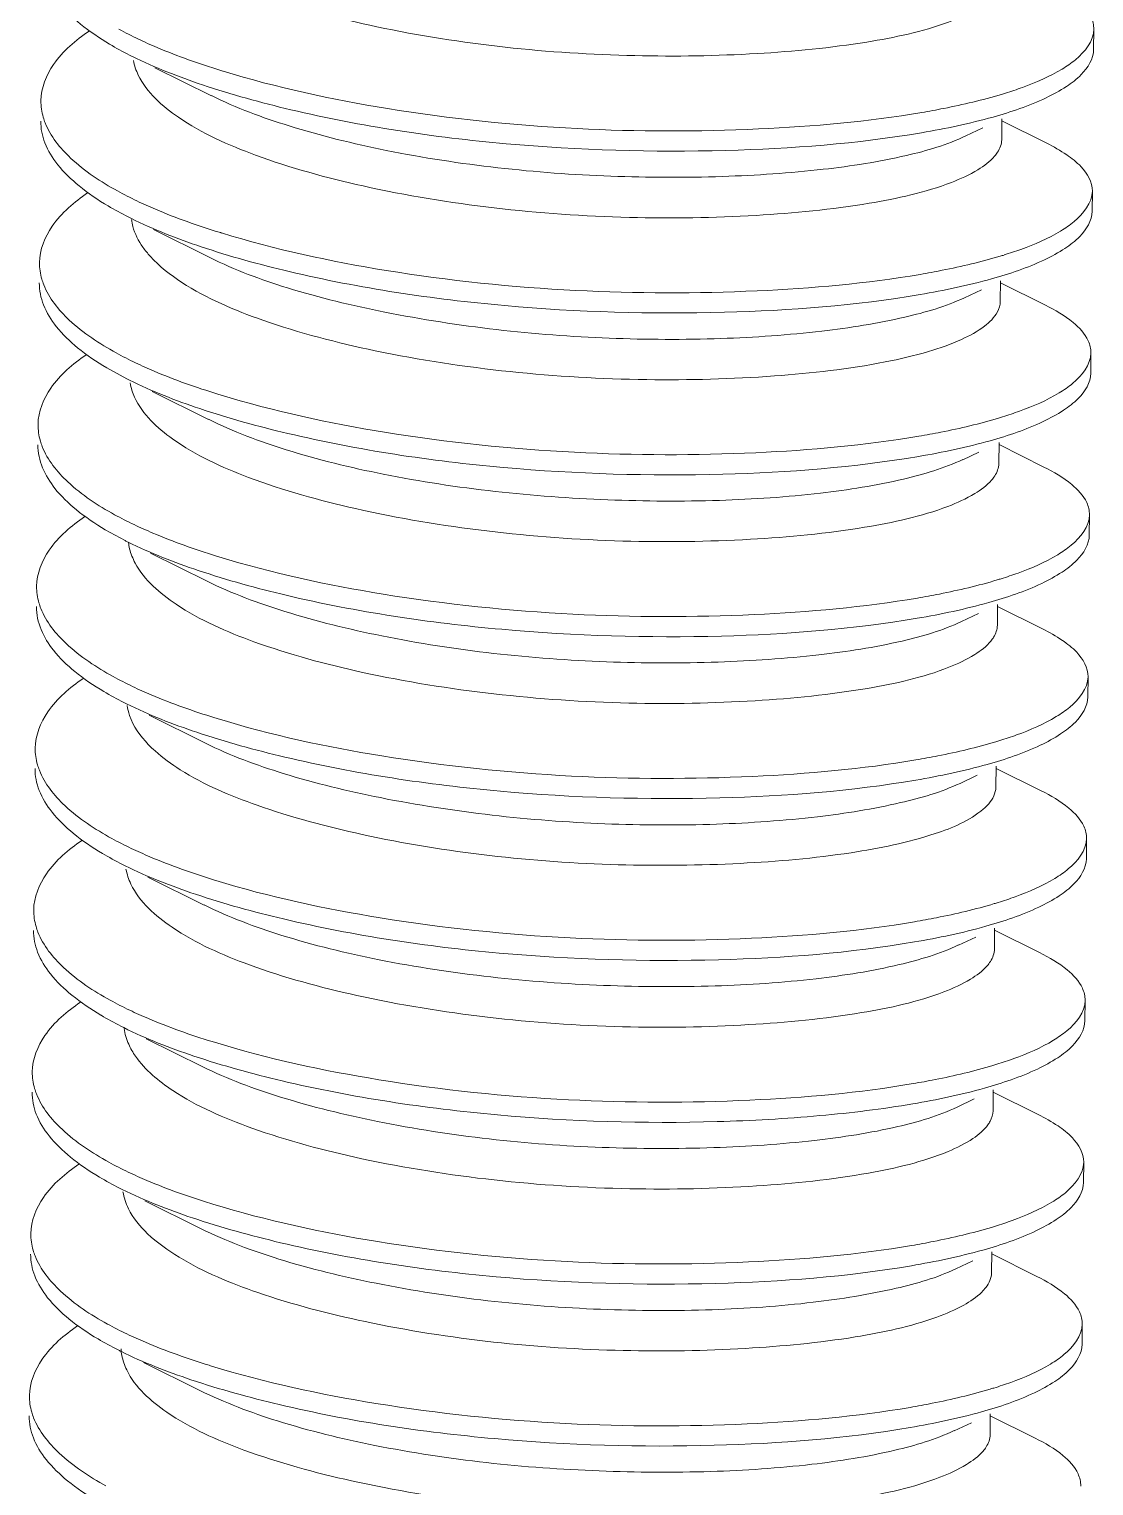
# Model space of a CAD drawing. Header units: millimetres. Extents: x 1334 to 1928, y -1757 to -1337.
# Drawn here: x 1841.83 to 1844.36, y -1489.051 to -1485.587 of the extents above; entities that cross this region are included whole.
import ezdxf

# ---------------------------------------------------------------- set-up
doc = ezdxf.new("R2010")
doc.units = ezdxf.units.MM
doc.header["$LTSCALE"] = 0.1
doc.layers.get('0').update_dxf_attribs({"lineweight": 13})

msp = doc.modelspace()

# ---------------------------------------------------------------- linework, layer by layer
at = {"color": 7, "linetype": 'Continuous'}
for p, q in [((1844.3597, -1485.5877), (1844.3593, -1485.6358)), ((1842.263, -1485.7457), (1842.1291, -1485.679)), ((1844.1413, -1485.8006), (1844.1408, -1485.8502)), ((1844.1412, -1485.8056), (1844.2481, -1485.8588)), ((1844.0963, -1485.822), (1844.0556, -1485.8413)), ((1844.3563, -1485.9725), (1844.3558, -1486.0206)), ((1842.2596, -1486.1305), (1842.1256, -1486.0639)), ((1844.1378, -1486.1854), (1844.1374, -1486.235)), ((1844.0929, -1486.2068), (1844.0522, -1486.2261)), ((1844.1378, -1486.1904), (1844.2447, -1486.2436)), ((1844.3528, -1486.3573), (1844.3524, -1486.4054)), ((1842.0619, -1486.4186), (1842.0143, -1486.3926)), ((1842.2562, -1486.5153), (1842.1222, -1486.4487)), ((1844.0868, -1486.5928), (1844.0488, -1486.6109)), ((1844.1344, -1486.5702), (1844.134, -1486.6198)), ((1844.1344, -1486.5752), (1844.2412, -1486.6284)), ((1844.3494, -1486.7421), (1844.349, -1486.7902)), ((1842.0585, -1486.8034), (1842.0109, -1486.7774)), ((1842.2527, -1486.9001), (1842.1188, -1486.8335)), ((1844.086, -1486.9764), (1844.0454, -1486.9957)), ((1844.131, -1486.955), (1844.1305, -1487.0046)), ((1844.1309, -1486.9601), (1844.2378, -1487.0133)), ((1844.346, -1487.1269), (1844.3455, -1487.175)), ((1842.2493, -1487.285), (1842.1154, -1487.2183)), ((1844.0826, -1487.3612), (1844.0419, -1487.3805)), ((1844.1276, -1487.3398), (1844.1271, -1487.3894)), ((1844.1275, -1487.3449), (1844.2344, -1487.3981)), ((1844.3425, -1487.5117), (1844.3421, -1487.5598)), ((1842.2459, -1487.6698), (1842.1119, -1487.6031)), ((1844.1241, -1487.7246), (1844.1237, -1487.7742)), ((1844.1241, -1487.7297), (1844.231, -1487.7829)), ((1844.0792, -1487.746), (1844.0385, -1487.7653)), ((1844.3391, -1487.8965), (1844.3387, -1487.9446)), ((1842.2424, -1488.0546), (1842.1085, -1487.9879)), ((1844.1207, -1488.1094), (1844.1203, -1488.1591)), ((1844.1207, -1488.1145), (1844.2275, -1488.1677)), ((1844.0757, -1488.1308), (1844.0351, -1488.1501)), ((1844.3357, -1488.2813), (1844.3353, -1488.3294)), ((1842.239, -1488.4394), (1842.1051, -1488.3727)), ((1844.1173, -1488.4942), (1844.1168, -1488.5439)), ((1844.1172, -1488.4993), (1844.2241, -1488.5525)), ((1844.0723, -1488.5156), (1844.0316, -1488.5349)), ((1844.3323, -1488.6661), (1844.3318, -1488.7142)), ((1842.2356, -1488.8242), (1842.1016, -1488.7575)), ((1844.1138, -1488.879), (1844.1134, -1488.9287)), ((1844.1138, -1488.8841), (1844.2207, -1488.9373)), ((1844.0689, -1488.9004), (1844.0282, -1488.9198))]:
    msp.add_line(p, q, dxfattribs=at)
for centre, radius, start, end in [((1842.4778, -1484.7955), 0.9032, 241.2543, 244.5409), ((1842.4333, -1484.9271), 0.8088, 239.3635, 243.2075), ((1842.4894, -1484.8188), 0.9307, 243.1302, 243.5794), ((1842.9314, -1483.6072), 2.1765, 252.7316, 252.8789), ((1843.8401, -1484.7436), 1.043, 286.7382, 287.2723), ((1842.4762, -1485.1772), 0.9067, 241.2495, 244.5226), ((1842.4304, -1485.3111), 0.8096, 239.3598, 243.1993), ((1842.484, -1485.2077), 0.9262, 243.1216, 243.5728), ((1842.913, -1484.0423), 2.124, 252.7161, 252.867), ((1843.8305, -1485.109), 1.0634, 286.7536, 287.2774), ((1842.4758, -1485.5595), 0.9104, 241.1628, 244.4138), ((1842.483, -1485.588), 0.9313, 243.1157, 243.5645), ((1842.9116, -1484.4052), 2.1456, 252.8365, 252.9862), ((1843.828, -1485.4991), 1.058, 286.7866, 287.312), ((1842.4663, -1485.9524), 0.9004, 241.2494, 244.5456), ((1842.4809, -1485.9701), 0.9343, 243.1198, 243.5673), ((1842.1876, -1486.7938), 0.1223, 186.5272, 193.7525), ((1842.9236, -1484.7521), 2.1863, 252.7437, 252.8904), ((1843.8282, -1485.8925), 1.0487, 286.7355, 287.2667), ((1842.4655, -1486.3322), 0.906, 241.2524, 244.5285), ((1842.4169, -1486.4718), 0.8026, 239.3291, 243.2015), ((1842.4745, -1486.3605), 0.9279, 243.1245, 243.575), ((1842.9084, -1485.1782), 2.1434, 252.7169, 252.8665), ((1843.8197, -1486.2616), 1.0652, 286.7548, 287.2776), ((1842.4584, -1486.7258), 0.8965, 241.1929, 244.4985), ((1842.4149, -1486.8546), 0.805, 239.3189, 243.1773), ((1842.4648, -1486.7582), 0.9136, 243.107, 243.5643), ((1842.8867, -1485.6194), 2.0841, 252.7352, 252.889), ((1843.8191, -1486.6581), 1.0532, 286.7887, 287.3165), ((1842.4553, -1487.1083), 0.8988, 241.2439, 244.5455), ((1842.4221, -1487.2213), 0.8259, 239.3326, 243.0895), ((1842.4738, -1487.122), 0.938, 243.0179, 243.4623), ((1842.9131, -1485.9064), 2.1863, 252.7515, 252.8982), ((1843.8166, -1487.0424), 1.0534, 286.736, 287.2648), ((1842.452, -1487.4928), 0.8991, 241.2408, 244.5422), ((1842.4146, -1487.6121), 0.8188, 239.3561, 243.1501), ((1842.466, -1487.5133), 0.9301, 243.0774, 243.5263), ((1842.902, -1486.3152), 2.1611, 252.7565, 252.9049), ((1843.809, -1487.4152), 1.0661, 286.7593, 287.2816), ((1842.4507, -1487.8752), 0.9022, 241.2045, 244.4897), ((1842.4122, -1487.9943), 0.8216, 239.3863, 243.1696), ((1842.4669, -1487.889), 0.9403, 243.0933, 243.5375), ((1842.1676, -1488.7185), 0.1194, 183.1714, 190.5885), ((1842.8801, -1486.7639), 2.0947, 252.7206, 252.8737), ((1843.8104, -1487.8177), 1.0478, 286.7871, 287.3178)]:
    msp.add_arc(centre, radius, start, end, dxfattribs=at)
for points, knots in [([(1842.0212, -1485.6229), (1841.9971, -1485.6087), (1841.954, -1485.5796), (1841.9019, -1485.5295), (1841.8687, -1485.4767), (1841.861, -1485.4387), (1841.8611, -1485.421)], [0, 0, 0, 0, 0.312616, 0.578732, 0.802913, 1, 1, 1, 1]), ([(1842.2136, -1485.4286), (1842.272, -1485.4641), (1842.4182, -1485.5241), (1842.769, -1485.615), (1843.1605, -1485.6558), (1843.5507, -1485.6496), (1843.8002, -1485.6255), (1843.9749, -1485.5888), (1844.0741, -1485.5469), (1844.1086, -1485.5237), (1844.121, -1485.5114)], [0, 0, 0, 0, 0.104565, 0.239338, 0.554067, 0.702154, 0.835733, 0.93735, 0.97324, 1, 1, 1, 1]), ([(1844.3597, -1485.5877), (1844.3598, -1485.5778), (1844.3525, -1485.5488), (1844.3133, -1485.508), (1844.2747, -1485.4856), (1844.2515, -1485.474)], [0, 0, 0, 0, 0.182739, 0.525594, 1, 1, 1, 1]), ([(1841.9725, -1485.5918), (1841.9408, -1485.6139), (1841.8865, -1485.6586), (1841.8584, -1485.727), (1841.8581, -1485.7575)], [0, 0, 0, 0, 0.558773, 1, 1, 1, 1]), ([(1844.2842, -1485.6825), (1844.2954, -1485.6757), (1844.3287, -1485.6533), (1844.3594, -1485.6158), (1844.3597, -1485.5877)], [0, 0, 0, 0, 0.317695, 1, 1, 1, 1]), ([(1842.0896, -1485.6109), (1842.1042, -1485.6179), (1842.168, -1485.6465), (1842.2341, -1485.6696), (1842.2854, -1485.6856)], [0, 0, 0, 0, 0.232413, 1, 1, 1, 1]), ([(1843.9504, -1485.8336), (1843.797, -1485.8598), (1843.467, -1485.8849), (1842.9641, -1485.8703), (1842.5478, -1485.8079), (1842.2531, -1485.7271), (1842.129, -1485.679), (1842.0753, -1485.6523)], [0, 0, 0, 0, 0.245151, 0.519118, 0.791262, 0.905451, 1, 1, 1, 1]), ([(1842.0777, -1485.662), (1842.0799, -1485.6739), (1842.0996, -1485.7297), (1842.1468, -1485.7707), (1842.1848, -1485.7969)], [0, 0, 0, 0, 0.208915, 1, 1, 1, 1]), ([(1844.3592, -1485.6357), (1844.3591, -1485.658), (1844.3364, -1485.6933), (1844.2924, -1485.7266), (1844.2628, -1485.7428), (1844.2461, -1485.7507)], [0, 0, 0, 0, 0.399457, 0.66831, 1, 1, 1, 1]), ([(1842.2907, -1485.6872), (1842.4184, -1485.7265), (1842.6978, -1485.7866), (1843.1246, -1485.8309), (1843.5497, -1485.8315), (1843.8229, -1485.8073), (1843.9508, -1485.7855)], [0, 0, 0, 0, 0.239361, 0.510088, 0.767427, 1, 1, 1, 1]), ([(1844.1498, -1485.7395), (1844.1633, -1485.7353), (1844.2094, -1485.7199), (1844.2546, -1485.7004), (1844.2842, -1485.6825)], [0, 0, 0, 0, 0.289409, 1, 1, 1, 1]), ([(1841.8581, -1485.7575), (1841.858, -1485.7708), (1841.8607, -1485.7888), (1841.8665, -1485.8058), (1841.8682, -1485.8101)], [0, 0, 0, 0, 0.740797, 1, 1, 1, 1]), ([(1842.2632, -1485.7453), (1842.3223, -1485.7747), (1842.4593, -1485.8253), (1842.7747, -1485.9023), (1843.1214, -1485.9397), (1843.469, -1485.9408), (1843.7041, -1485.9252), (1843.8982, -1485.8954), (1844.0109, -1485.8624), (1844.0555, -1485.8411)], [0, 0, 0, 0, 0.108341, 0.238626, 0.532428, 0.677701, 0.809152, 0.918735, 1, 1, 1, 1]), ([(1844.2461, -1485.7507), (1844.2058, -1485.7699), (1844.1081, -1485.8028), (1844.0076, -1485.8238), (1843.9504, -1485.8336)], [0, 0, 0, 0, 0.434732, 1, 1, 1, 1]), ([(1843.9508, -1485.7855), (1843.9683, -1485.7825), (1844.0321, -1485.7708), (1844.0953, -1485.756), (1844.1405, -1485.7424)], [0, 0, 0, 0, 0.272873, 1, 1, 1, 1]), ([(1842.0177, -1486.0078), (1841.9937, -1485.9935), (1841.9506, -1485.9644), (1841.8984, -1485.9143), (1841.8653, -1485.8615), (1841.8575, -1485.8235), (1841.8577, -1485.8058)], [0, 0, 0, 0, 0.31272, 0.578825, 0.802851, 1, 1, 1, 1]), ([(1842.1848, -1485.7969), (1842.2407, -1485.8355), (1842.3858, -1485.8996), (1842.6384, -1485.9686), (1842.9365, -1486.0172), (1843.249, -1486.0392), (1843.5473, -1486.0346), (1843.8037, -1486.0096), (1843.9816, -1485.971), (1844.08, -1485.9268), (1844.1129, -1485.9023), (1844.1239, -1485.8893)], [0, 0, 0, 0, 0.101878, 0.234797, 0.392392, 0.553524, 0.703835, 0.838806, 0.939674, 0.974475, 1, 1, 1, 1]), ([(1841.8682, -1485.8101), (1841.8807, -1485.8423), (1841.933, -1485.9067), (1842.0003, -1485.9503), (1842.04, -1485.9721)], [0, 0, 0, 0, 0.432337, 1, 1, 1, 1]), ([(1844.1239, -1485.8893), (1844.1265, -1485.8863), (1844.1352, -1485.8749), (1844.1407, -1485.8606), (1844.1408, -1485.8502)], [0, 0, 0, 0, 0.278957, 1, 1, 1, 1]), ([(1844.3562, -1485.9725), (1844.3566, -1485.9512), (1844.3356, -1485.9162), (1844.2932, -1485.8833), (1844.2643, -1485.8669), (1844.248, -1485.8588)], [0, 0, 0, 0, 0.393869, 0.665903, 1, 1, 1, 1]), ([(1841.969, -1485.9766), (1841.9374, -1485.9987), (1841.8829, -1486.0433), (1841.8551, -1486.1119), (1841.8547, -1486.1423)], [0, 0, 0, 0, 0.559251, 1, 1, 1, 1]), ([(1844.2808, -1486.0673), (1844.292, -1486.0605), (1844.3253, -1486.0381), (1844.3558, -1486.0006), (1844.3562, -1485.9725)], [0, 0, 0, 0, 0.317047, 1, 1, 1, 1]), ([(1842.0861, -1485.9958), (1842.1007, -1486.0027), (1842.1645, -1486.0313), (1842.2307, -1486.0544), (1842.2819, -1486.0704)], [0, 0, 0, 0, 0.231625, 1, 1, 1, 1]), ([(1843.947, -1486.2184), (1843.7936, -1486.2445), (1843.4636, -1486.2697), (1842.9607, -1486.2551), (1842.5443, -1486.1927), (1842.2497, -1486.1119), (1842.1256, -1486.0638), (1842.0718, -1486.0371)], [0, 0, 0, 0, 0.2451, 0.519155, 0.79129, 0.905405, 1, 1, 1, 1]), ([(1842.0732, -1486.04), (1842.0739, -1486.0455), (1842.0785, -1486.069), (1842.0899, -1486.0909), (1842.1004, -1486.1058)], [0, 0, 0, 0, 0.234478, 1, 1, 1, 1]), ([(1844.3558, -1486.0205), (1844.3557, -1486.0428), (1844.333, -1486.0782), (1844.289, -1486.1113), (1844.2594, -1486.1276), (1844.2427, -1486.1355)], [0, 0, 0, 0, 0.399318, 0.668819, 1, 1, 1, 1]), ([(1842.2873, -1486.072), (1842.4149, -1486.1114), (1842.6943, -1486.1713), (1843.1211, -1486.2157), (1843.5462, -1486.2163), (1843.8194, -1486.192), (1843.9474, -1486.1703)], [0, 0, 0, 0, 0.239332, 0.510042, 0.767452, 1, 1, 1, 1]), ([(1844.1463, -1486.1243), (1844.1598, -1486.1201), (1844.206, -1486.1047), (1844.2512, -1486.0852), (1844.2808, -1486.0673)], [0, 0, 0, 0, 0.28931, 1, 1, 1, 1]), ([(1842.1004, -1486.1058), (1842.1057, -1486.1133), (1842.1321, -1486.1458), (1842.1657, -1486.1717), (1842.1929, -1486.1894)], [0, 0, 0, 0, 0.221124, 1, 1, 1, 1]), ([(1841.8547, -1486.1423), (1841.8546, -1486.1556), (1841.8571, -1486.1737), (1841.863, -1486.1906), (1841.8646, -1486.1949)], [0, 0, 0, 0, 0.740809, 1, 1, 1, 1]), ([(1842.2596, -1486.1305), (1842.3187, -1486.1601), (1842.4558, -1486.2105), (1842.7714, -1486.2864), (1843.1178, -1486.3248), (1843.4656, -1486.3262), (1843.7007, -1486.31), (1843.8946, -1486.2792), (1844.0074, -1486.2471), (1844.0522, -1486.226)], [0, 0, 0, 0, 0.108453, 0.23849, 0.532435, 0.677666, 0.809242, 0.918663, 1, 1, 1, 1]), ([(1844.2427, -1486.1355), (1844.2024, -1486.1547), (1844.1046, -1486.1875), (1844.0041, -1486.2086), (1843.947, -1486.2184)], [0, 0, 0, 0, 0.434911, 1, 1, 1, 1]), ([(1843.9474, -1486.1703), (1843.9649, -1486.1673), (1844.0287, -1486.1556), (1844.0919, -1486.1408), (1844.137, -1486.1272)], [0, 0, 0, 0, 0.273293, 1, 1, 1, 1]), ([(1842.0143, -1486.3926), (1841.9903, -1486.3783), (1841.9472, -1486.3492), (1841.8949, -1486.2992), (1841.8619, -1486.2463), (1841.8541, -1486.2083), (1841.8542, -1486.1906)], [0, 0, 0, 0, 0.312766, 0.5788, 0.802767, 1, 1, 1, 1]), ([(1841.8646, -1486.1949), (1841.8772, -1486.2271), (1841.9296, -1486.2915), (1841.997, -1486.335), (1842.0368, -1486.3569)], [0, 0, 0, 0, 0.432161, 1, 1, 1, 1]), ([(1842.1929, -1486.1894), (1842.2522, -1486.2279), (1842.4041, -1486.2922), (1842.6668, -1486.3601), (1842.9727, -1486.4065), (1843.2902, -1486.4249), (1843.5882, -1486.4167), (1843.8123, -1486.3918), (1843.9602, -1486.3574), (1844.04, -1486.3297), (1844.0964, -1486.299), (1844.1234, -1486.2731), (1844.1306, -1486.2597)], [0, 0, 0, 0, 0.105766, 0.243986, 0.405652, 0.567743, 0.719013, 0.851298, 0.90405, 0.945985, 0.977208, 1, 1, 1, 1]), ([(1844.3528, -1486.3574), (1844.3529, -1486.3474), (1844.3457, -1486.3184), (1844.3065, -1486.2776), (1844.2678, -1486.2552), (1844.2446, -1486.2436)], [0, 0, 0, 0, 0.182574, 0.525594, 1, 1, 1, 1]), ([(1844.2774, -1486.4521), (1844.2885, -1486.4453), (1844.3218, -1486.4228), (1844.3524, -1486.3854), (1844.3528, -1486.3574)], [0, 0, 0, 0, 0.317151, 1, 1, 1, 1]), ([(1841.9656, -1486.3615), (1841.934, -1486.3835), (1841.8796, -1486.4281), (1841.8515, -1486.4966), (1841.8512, -1486.5271)], [0, 0, 0, 0, 0.558533, 1, 1, 1, 1]), ([(1842.0827, -1486.3806), (1842.0972, -1486.3875), (1842.161, -1486.4162), (1842.2271, -1486.4393), (1842.2784, -1486.4552)], [0, 0, 0, 0, 0.230894, 1, 1, 1, 1]), ([(1843.9436, -1486.6032), (1843.7901, -1486.6293), (1843.4601, -1486.6546), (1842.9572, -1486.6399), (1842.5408, -1486.5776), (1842.2462, -1486.4966), (1842.1222, -1486.4486), (1842.0684, -1486.4219)], [0, 0, 0, 0, 0.245138, 0.519202, 0.791345, 0.905476, 1, 1, 1, 1]), ([(1842.0703, -1486.4286), (1842.0722, -1486.4403), (1842.0897, -1486.4948), (1842.1345, -1486.5356), (1842.1708, -1486.5616)], [0, 0, 0, 0, 0.210029, 1, 1, 1, 1]), ([(1844.3524, -1486.4053), (1844.3523, -1486.4276), (1844.3295, -1486.463), (1844.2855, -1486.4962), (1844.2559, -1486.5124), (1844.2392, -1486.5203)], [0, 0, 0, 0, 0.399507, 0.669072, 1, 1, 1, 1]), ([(1842.2838, -1486.4568), (1842.4115, -1486.4959), (1842.6909, -1486.5563), (1843.1178, -1486.6005), (1843.5429, -1486.6011), (1843.816, -1486.5769), (1843.944, -1486.5551)], [0, 0, 0, 0, 0.239309, 0.510174, 0.767457, 1, 1, 1, 1]), ([(1844.1429, -1486.5091), (1844.1563, -1486.5049), (1844.2025, -1486.4894), (1844.2478, -1486.4701), (1844.2774, -1486.4521)], [0, 0, 0, 0, 0.289387, 1, 1, 1, 1]), ([(1841.8512, -1486.5271), (1841.8511, -1486.5404), (1841.8537, -1486.5585), (1841.8595, -1486.5754), (1841.8612, -1486.5797)], [0, 0, 0, 0, 0.740682, 1, 1, 1, 1]), ([(1842.2563, -1486.5148), (1842.3153, -1486.5445), (1842.4523, -1486.5955), (1842.7679, -1486.6721), (1843.1145, -1486.7085), (1843.4621, -1486.711), (1843.6973, -1486.6953), (1843.8914, -1486.6646), (1844.0039, -1486.6314), (1844.0487, -1486.6103)], [0, 0, 0, 0, 0.108485, 0.23869, 0.532431, 0.677647, 0.809189, 0.918717, 1, 1, 1, 1]), ([(1844.2392, -1486.5203), (1844.1989, -1486.5395), (1844.1012, -1486.5723), (1844.0007, -1486.5934), (1843.9436, -1486.6032)], [0, 0, 0, 0, 0.435062, 1, 1, 1, 1]), ([(1843.944, -1486.5551), (1843.9614, -1486.5521), (1844.0252, -1486.5404), (1844.0885, -1486.5256), (1844.1336, -1486.512)], [0, 0, 0, 0, 0.273124, 1, 1, 1, 1]), ([(1842.1708, -1486.5616), (1842.2257, -1486.6009), (1842.3695, -1486.6662), (1842.6212, -1486.736), (1842.9195, -1486.7856), (1843.2336, -1486.8086), (1843.5341, -1486.8046), (1843.7928, -1486.7798), (1843.9727, -1486.7413), (1844.0722, -1486.6969), (1844.1056, -1486.6723), (1844.1169, -1486.6593)], [0, 0, 0, 0, 0.100819, 0.232513, 0.389748, 0.55127, 0.702083, 0.837699, 0.939274, 0.974276, 1, 1, 1, 1]), ([(1842.0109, -1486.7774), (1841.9868, -1486.7631), (1841.9437, -1486.7337), (1841.8792, -1486.673), (1841.8505, -1486.6126), (1841.8508, -1486.5754)], [0, 0, 0, 0, 0.314622, 0.582288, 1, 1, 1, 1]), ([(1841.8612, -1486.5797), (1841.8738, -1486.6119), (1841.9262, -1486.6762), (1841.9935, -1486.7199), (1842.0332, -1486.7418)], [0, 0, 0, 0, 0.432669, 1, 1, 1, 1]), ([(1844.1169, -1486.6593), (1844.1195, -1486.6562), (1844.1283, -1486.6448), (1844.1339, -1486.6303), (1844.134, -1486.6198)], [0, 0, 0, 0, 0.279501, 1, 1, 1, 1]), ([(1844.3494, -1486.7422), (1844.3495, -1486.7322), (1844.3422, -1486.7033), (1844.3031, -1486.6624), (1844.2644, -1486.64), (1844.2412, -1486.6284)], [0, 0, 0, 0, 0.18278, 0.525568, 1, 1, 1, 1]), ([(1841.9622, -1486.7463), (1841.9306, -1486.7683), (1841.8762, -1486.813), (1841.8481, -1486.8815), (1841.8478, -1486.9119)], [0, 0, 0, 0, 0.558621, 1, 1, 1, 1]), ([(1842.0793, -1486.7654), (1842.0939, -1486.7723), (1842.1577, -1486.8009), (1842.2238, -1486.8241), (1842.2751, -1486.84)], [0, 0, 0, 0, 0.232368, 1, 1, 1, 1]), ([(1844.2739, -1486.8369), (1844.2851, -1486.8301), (1844.3184, -1486.8077), (1844.3491, -1486.7702), (1844.3494, -1486.7422)], [0, 0, 0, 0, 0.317767, 1, 1, 1, 1]), ([(1843.9401, -1486.988), (1843.7866, -1487.0141), (1843.4566, -1487.0394), (1842.9537, -1487.0247), (1842.5373, -1486.9624), (1842.2427, -1486.8814), (1842.1187, -1486.8334), (1842.065, -1486.8067)], [0, 0, 0, 0, 0.245192, 0.519193, 0.791347, 0.905531, 1, 1, 1, 1]), ([(1844.349, -1486.7901), (1844.3488, -1486.8124), (1844.3261, -1486.8477), (1844.2821, -1486.881), (1844.2525, -1486.8972), (1844.2358, -1486.9051)], [0, 0, 0, 0, 0.399685, 0.668677, 1, 1, 1, 1]), ([(1842.0688, -1486.8229), (1842.0717, -1486.8346), (1842.0938, -1486.8891), (1842.1411, -1486.9289), (1842.1792, -1486.9545)], [0, 0, 0, 0, 0.208817, 1, 1, 1, 1]), ([(1842.2804, -1486.8416), (1842.4081, -1486.8809), (1842.6875, -1486.941), (1843.1143, -1486.9854), (1843.5394, -1486.9859), (1843.8126, -1486.9617), (1843.9406, -1486.9399)], [0, 0, 0, 0, 0.23936, 0.510096, 0.767419, 1, 1, 1, 1]), ([(1844.1395, -1486.8939), (1844.153, -1486.8898), (1844.1992, -1486.8743), (1844.2443, -1486.8548), (1844.2739, -1486.8369)], [0, 0, 0, 0, 0.28957, 1, 1, 1, 1]), ([(1841.8478, -1486.9119), (1841.8477, -1486.9252), (1841.8504, -1486.9433), (1841.8562, -1486.9602), (1841.8579, -1486.9645)], [0, 0, 0, 0, 0.740749, 1, 1, 1, 1]), ([(1842.2529, -1486.8998), (1842.312, -1486.9291), (1842.449, -1486.9797), (1842.7644, -1487.0567), (1843.1111, -1487.0943), (1843.4587, -1487.0952), (1843.6938, -1487.0795), (1843.8879, -1487.0497), (1844.0006, -1487.0169), (1844.0453, -1486.9956)], [0, 0, 0, 0, 0.108338, 0.238608, 0.532428, 0.677702, 0.809157, 0.91873, 1, 1, 1, 1]), ([(1844.2358, -1486.9051), (1844.1955, -1486.9243), (1844.0977, -1486.9572), (1843.9972, -1486.9782), (1843.9401, -1486.988)], [0, 0, 0, 0, 0.435021, 1, 1, 1, 1]), ([(1843.9406, -1486.9399), (1843.958, -1486.9369), (1844.0218, -1486.9252), (1844.0851, -1486.9104), (1844.1302, -1486.8968)], [0, 0, 0, 0, 0.272886, 1, 1, 1, 1]), ([(1842.0075, -1487.1622), (1841.9834, -1487.1479), (1841.9403, -1487.1185), (1841.8758, -1487.0579), (1841.847, -1486.9974), (1841.8474, -1486.9602)], [0, 0, 0, 0, 0.314544, 0.582273, 1, 1, 1, 1]), ([(1841.8579, -1486.9645), (1841.8705, -1486.9967), (1841.9227, -1487.0611), (1841.99, -1487.1047), (1842.0298, -1487.1266)], [0, 0, 0, 0, 0.43236, 1, 1, 1, 1]), ([(1842.1792, -1486.9545), (1842.236, -1486.9928), (1842.3825, -1487.0564), (1842.6367, -1487.1249), (1842.9355, -1487.1726), (1843.2478, -1487.1938), (1843.545, -1487.1885), (1843.7997, -1487.163), (1843.9759, -1487.124), (1844.0725, -1487.0796), (1844.1046, -1487.0549), (1844.1151, -1487.042)], [0, 0, 0, 0, 0.102856, 0.236909, 0.395127, 0.556174, 0.706336, 0.840744, 0.940591, 0.974877, 1, 1, 1, 1]), ([(1844.1151, -1487.042), (1844.1175, -1487.039), (1844.1255, -1487.0281), (1844.1304, -1487.0145), (1844.1305, -1487.0046)], [0, 0, 0, 0, 0.276722, 1, 1, 1, 1]), ([(1844.3459, -1487.127), (1844.3463, -1487.1056), (1844.3254, -1487.0706), (1844.2829, -1487.0377), (1844.254, -1487.0213), (1844.2377, -1487.0133)], [0, 0, 0, 0, 0.393787, 0.66582, 1, 1, 1, 1]), ([(1841.9587, -1487.131), (1841.927, -1487.153), (1841.8723, -1487.1977), (1841.845, -1487.2663), (1841.8445, -1487.2967)], [0, 0, 0, 0, 0.559575, 1, 1, 1, 1]), ([(1842.0759, -1487.1502), (1842.0905, -1487.1572), (1842.1543, -1487.1858), (1842.2204, -1487.2088), (1842.2716, -1487.2248)], [0, 0, 0, 0, 0.231999, 1, 1, 1, 1]), ([(1844.2705, -1487.2217), (1844.2817, -1487.2149), (1844.315, -1487.1925), (1844.3455, -1487.155), (1844.3459, -1487.127)], [0, 0, 0, 0, 0.317392, 1, 1, 1, 1]), ([(1843.9367, -1487.3728), (1843.7832, -1487.3989), (1843.4532, -1487.4241), (1842.9503, -1487.4095), (1842.534, -1487.3471), (1842.2393, -1487.2662), (1842.1153, -1487.2182), (1842.0615, -1487.1915)], [0, 0, 0, 0, 0.24521, 0.519148, 0.791322, 0.905494, 1, 1, 1, 1]), ([(1844.3455, -1487.1749), (1844.3452, -1487.1972), (1844.3227, -1487.2325), (1844.2787, -1487.2658), (1844.2491, -1487.282), (1844.2324, -1487.2899)], [0, 0, 0, 0, 0.399545, 0.668204, 1, 1, 1, 1]), ([(1842.0631, -1487.1956), (1842.0641, -1487.2035), (1842.0725, -1487.2382), (1842.0942, -1487.2682), (1842.1132, -1487.288)], [0, 0, 0, 0, 0.225109, 1, 1, 1, 1]), ([(1844.136, -1487.2787), (1844.1495, -1487.2746), (1844.1957, -1487.2591), (1844.2409, -1487.2397), (1844.2705, -1487.2217)], [0, 0, 0, 0, 0.289297, 1, 1, 1, 1]), ([(1842.277, -1487.2264), (1842.4047, -1487.2658), (1842.6841, -1487.3257), (1843.1108, -1487.3702), (1843.5359, -1487.3707), (1843.8091, -1487.3465), (1843.9371, -1487.3247)], [0, 0, 0, 0, 0.239358, 0.510045, 0.767372, 1, 1, 1, 1]), ([(1842.1132, -1487.288), (1842.1184, -1487.2933), (1842.1417, -1487.3157), (1842.1681, -1487.3347), (1842.1891, -1487.348)], [0, 0, 0, 0, 0.229606, 1, 1, 1, 1]), ([(1842.2493, -1487.2849), (1842.3084, -1487.3145), (1842.4455, -1487.3649), (1842.7611, -1487.4408), (1843.1075, -1487.4792), (1843.4553, -1487.4807), (1843.6904, -1487.4645), (1843.8844, -1487.4336), (1843.9971, -1487.4014), (1844.0419, -1487.3804)], [0, 0, 0, 0, 0.108467, 0.238498, 0.532436, 0.677661, 0.809246, 0.918661, 1, 1, 1, 1]), ([(1844.2324, -1487.2899), (1844.1921, -1487.3091), (1844.0943, -1487.3419), (1843.9938, -1487.363), (1843.9367, -1487.3728)], [0, 0, 0, 0, 0.43493, 1, 1, 1, 1]), ([(1843.9371, -1487.3247), (1843.9546, -1487.3217), (1844.0184, -1487.31), (1844.0816, -1487.2952), (1844.1267, -1487.2816)], [0, 0, 0, 0, 0.273261, 1, 1, 1, 1]), ([(1841.8445, -1487.2967), (1841.8443, -1487.31), (1841.8469, -1487.3281), (1841.8527, -1487.345), (1841.8543, -1487.3493)], [0, 0, 0, 0, 0.740798, 1, 1, 1, 1]), ([(1842.0041, -1487.547), (1841.98, -1487.5327), (1841.9369, -1487.5036), (1841.8847, -1487.4536), (1841.8516, -1487.4007), (1841.8438, -1487.3627), (1841.844, -1487.345)], [0, 0, 0, 0, 0.312629, 0.578688, 0.80279, 1, 1, 1, 1]), ([(1841.8543, -1487.3493), (1841.8669, -1487.3815), (1841.9193, -1487.4459), (1841.9867, -1487.4895), (1842.0264, -1487.5114)], [0, 0, 0, 0, 0.432148, 1, 1, 1, 1]), ([(1842.1891, -1487.348), (1842.2458, -1487.3837), (1842.3885, -1487.444), (1842.7343, -1487.5359), (1843.1224, -1487.5787), (1843.5113, -1487.5746), (1843.7643, -1487.5525), (1843.9586, -1487.513), (1844.0647, -1487.4697), (1844.097, -1487.4417)], [0, 0, 0, 0, 0.102526, 0.234684, 0.547374, 0.695285, 0.830082, 0.93449, 1, 1, 1, 1]), ([(1844.097, -1487.4417), (1844.1016, -1487.4378), (1844.1162, -1487.4238), (1844.1269, -1487.4038), (1844.1271, -1487.3894)], [0, 0, 0, 0, 0.295477, 1, 1, 1, 1]), ([(1844.3425, -1487.5118), (1844.3426, -1487.5018), (1844.3354, -1487.4728), (1844.2962, -1487.4321), (1844.2576, -1487.4096), (1844.2344, -1487.3981)], [0, 0, 0, 0, 0.18261, 0.525702, 1, 1, 1, 1]), ([(1841.9553, -1487.5159), (1841.9237, -1487.5379), (1841.8693, -1487.5826), (1841.8412, -1487.6511), (1841.8409, -1487.6815)], [0, 0, 0, 0, 0.558664, 1, 1, 1, 1]), ([(1842.0724, -1487.535), (1842.087, -1487.5419), (1842.1508, -1487.5705), (1842.2169, -1487.5937), (1842.2682, -1487.6096)], [0, 0, 0, 0, 0.231045, 1, 1, 1, 1]), ([(1844.2671, -1487.6065), (1844.2782, -1487.5997), (1844.3115, -1487.5772), (1844.3422, -1487.5399), (1844.3425, -1487.5118)], [0, 0, 0, 0, 0.316897, 1, 1, 1, 1]), ([(1844.342, -1487.5597), (1844.3417, -1487.582), (1844.3194, -1487.6174), (1844.2753, -1487.6506), (1844.2457, -1487.6668), (1844.229, -1487.6747)], [0, 0, 0, 0, 0.399153, 0.668419, 1, 1, 1, 1]), ([(1843.9333, -1487.7576), (1843.7798, -1487.7838), (1843.4499, -1487.809), (1842.947, -1487.7944), (1842.5306, -1487.7319), (1842.2359, -1487.6511), (1842.1119, -1487.6031), (1842.0581, -1487.5763)], [0, 0, 0, 0, 0.245126, 0.519112, 0.791332, 0.90541, 1, 1, 1, 1]), ([(1842.0602, -1487.5844), (1842.0624, -1487.5966), (1842.0819, -1487.654), (1842.1307, -1487.6958), (1842.1698, -1487.7224)], [0, 0, 0, 0, 0.207956, 1, 1, 1, 1]), ([(1844.1326, -1487.6636), (1844.1461, -1487.6594), (1844.1923, -1487.6439), (1844.2375, -1487.6245), (1844.2671, -1487.6065)], [0, 0, 0, 0, 0.289197, 1, 1, 1, 1]), ([(1842.2735, -1487.6113), (1842.4012, -1487.6506), (1842.6806, -1487.7106), (1843.1075, -1487.7549), (1843.5326, -1487.7555), (1843.8057, -1487.7313), (1843.9337, -1487.7095)], [0, 0, 0, 0, 0.239294, 0.510162, 0.76747, 1, 1, 1, 1]), ([(1842.246, -1487.6692), (1842.3051, -1487.6989), (1842.4421, -1487.7499), (1842.7576, -1487.8265), (1843.1042, -1487.8629), (1843.4519, -1487.8653), (1843.6871, -1487.8497), (1843.8811, -1487.8191), (1843.9936, -1487.7858), (1844.0384, -1487.7647)], [0, 0, 0, 0, 0.108474, 0.2387, 0.532432, 0.677651, 0.809182, 0.918724, 1, 1, 1, 1]), ([(1844.229, -1487.6747), (1844.1887, -1487.6939), (1844.0909, -1487.7267), (1843.9904, -1487.7478), (1843.9333, -1487.7576)], [0, 0, 0, 0, 0.434833, 1, 1, 1, 1]), ([(1843.9337, -1487.7095), (1843.9512, -1487.7065), (1844.0149, -1487.6948), (1844.0782, -1487.68), (1844.1233, -1487.6664)], [0, 0, 0, 0, 0.273106, 1, 1, 1, 1]), ([(1841.8409, -1487.6815), (1841.8408, -1487.6948), (1841.8434, -1487.7129), (1841.8493, -1487.7298), (1841.8509, -1487.7341)], [0, 0, 0, 0, 0.740665, 1, 1, 1, 1]), ([(1842.0008, -1487.9318), (1841.9767, -1487.9174), (1841.9335, -1487.8885), (1841.8812, -1487.8384), (1841.848, -1487.7855), (1841.8404, -1487.7475), (1841.8407, -1487.7299)], [0, 0, 0, 0, 0.312941, 0.579055, 0.803044, 1, 1, 1, 1]), ([(1841.8509, -1487.7341), (1841.8635, -1487.7663), (1841.916, -1487.8306), (1841.9832, -1487.8743), (1842.0229, -1487.8962)], [0, 0, 0, 0, 0.432611, 1, 1, 1, 1]), ([(1842.1698, -1487.7224), (1842.226, -1487.7607), (1842.3712, -1487.8246), (1842.6238, -1487.8931), (1842.9212, -1487.9414), (1843.2328, -1487.9632), (1843.5302, -1487.9586), (1843.7861, -1487.9336), (1843.9638, -1487.8953), (1844.0621, -1487.8512), (1844.0952, -1487.8268), (1844.1064, -1487.8139)], [0, 0, 0, 0, 0.102207, 0.235236, 0.392715, 0.553539, 0.70373, 0.838556, 0.939485, 0.974311, 1, 1, 1, 1]), ([(1844.1064, -1487.8139), (1844.1091, -1487.8108), (1844.118, -1487.7993), (1844.1236, -1487.7847), (1844.1237, -1487.7743)], [0, 0, 0, 0, 0.279758, 1, 1, 1, 1]), ([(1844.3391, -1487.8966), (1844.3392, -1487.8866), (1844.3318, -1487.8577), (1844.2928, -1487.8168), (1844.2541, -1487.7944), (1844.2309, -1487.7829)], [0, 0, 0, 0, 0.182813, 0.525566, 1, 1, 1, 1]), ([(1841.9519, -1487.9007), (1841.9203, -1487.9227), (1841.8659, -1487.9674), (1841.8378, -1488.0359), (1841.8375, -1488.0663)], [0, 0, 0, 0, 0.558509, 1, 1, 1, 1]), ([(1844.2637, -1487.9913), (1844.2748, -1487.9845), (1844.3081, -1487.9621), (1844.3388, -1487.9246), (1844.3391, -1487.8966)], [0, 0, 0, 0, 0.317608, 1, 1, 1, 1]), ([(1842.069, -1487.9198), (1842.0836, -1487.9268), (1842.1474, -1487.9553), (1842.2135, -1487.9785), (1842.2648, -1487.9944)], [0, 0, 0, 0, 0.232129, 1, 1, 1, 1]), ([(1844.3386, -1487.9445), (1844.3384, -1487.9668), (1844.3159, -1488.0022), (1844.2718, -1488.0354), (1844.2422, -1488.0517), (1844.2255, -1488.0596)], [0, 0, 0, 0, 0.399187, 0.668982, 1, 1, 1, 1]), ([(1843.9299, -1488.1424), (1843.8567, -1488.1549), (1843.7019, -1488.1734), (1843.3726, -1488.1922), (1842.9435, -1488.179), (1842.5272, -1488.1165), (1842.2324, -1488.036), (1842.1084, -1487.9879), (1842.0547, -1487.9611)], [0, 0, 0, 0, 0.116929, 0.245146, 0.51921, 0.79137, 0.905506, 1, 1, 1, 1]), ([(1842.0666, -1488.0008), (1842.0711, -1488.0108), (1842.097, -1488.055), (1842.1379, -1488.0883), (1842.1713, -1488.1105)], [0, 0, 0, 0, 0.213488, 1, 1, 1, 1]), ([(1842.2701, -1487.996), (1842.3978, -1488.0353), (1842.6772, -1488.0954), (1843.104, -1488.1398), (1843.5291, -1488.1403), (1843.8023, -1488.1161), (1843.9303, -1488.0943)], [0, 0, 0, 0, 0.239363, 0.510099, 0.76742, 1, 1, 1, 1]), ([(1844.1292, -1488.0484), (1844.1427, -1488.0442), (1844.1889, -1488.0287), (1844.2341, -1488.0093), (1844.2637, -1487.9913)], [0, 0, 0, 0, 0.289696, 1, 1, 1, 1]), ([(1842.2426, -1488.0542), (1842.3017, -1488.0836), (1842.4387, -1488.1341), (1842.7541, -1488.211), (1843.1008, -1488.2488), (1843.4484, -1488.2497), (1843.6835, -1488.2339), (1843.8776, -1488.2041), (1843.9903, -1488.1713), (1844.035, -1488.15)], [0, 0, 0, 0, 0.108338, 0.238591, 0.532429, 0.677704, 0.809163, 0.918725, 1, 1, 1, 1]), ([(1843.9303, -1488.0943), (1843.9477, -1488.0913), (1844.0115, -1488.0796), (1844.0748, -1488.0648), (1844.1199, -1488.0512)], [0, 0, 0, 0, 0.272931, 1, 1, 1, 1]), ([(1841.8375, -1488.0663), (1841.8374, -1488.0796), (1841.8401, -1488.0977), (1841.8459, -1488.1146), (1841.8476, -1488.1189)], [0, 0, 0, 0, 0.740702, 1, 1, 1, 1]), ([(1844.2255, -1488.0596), (1844.1852, -1488.0787), (1844.0875, -1488.1116), (1843.987, -1488.1326), (1843.9299, -1488.1424)], [0, 0, 0, 0, 0.434823, 1, 1, 1, 1]), ([(1841.9973, -1488.3166), (1841.9732, -1488.3023), (1841.93, -1488.2733), (1841.8778, -1488.2231), (1841.8447, -1488.1703), (1841.837, -1488.1323), (1841.8371, -1488.1147)], [0, 0, 0, 0, 0.313088, 0.579024, 0.803024, 1, 1, 1, 1]), ([(1841.8476, -1488.1189), (1841.8602, -1488.1511), (1841.9124, -1488.2155), (1841.9798, -1488.2591), (1842.0195, -1488.281)], [0, 0, 0, 0, 0.432348, 1, 1, 1, 1]), ([(1842.1713, -1488.1105), (1842.229, -1488.1489), (1842.3774, -1488.2126), (1842.6346, -1488.2811), (1842.936, -1488.3283), (1843.2501, -1488.3485), (1843.5478, -1488.3422), (1843.8012, -1488.3156), (1843.9751, -1488.2756), (1844.0686, -1488.2302), (1844.0988, -1488.2051), (1844.1082, -1488.1919)], [0, 0, 0, 0, 0.103899, 0.239417, 0.398852, 0.56034, 0.710824, 0.844552, 0.942549, 0.975757, 1, 1, 1, 1]), ([(1844.1082, -1488.1919), (1844.1101, -1488.1893), (1844.1164, -1488.1794), (1844.1201, -1488.1676), (1844.1202, -1488.159)], [0, 0, 0, 0, 0.271579, 1, 1, 1, 1]), ([(1844.3356, -1488.2814), (1844.336, -1488.26), (1844.3151, -1488.225), (1844.2726, -1488.1921), (1844.2437, -1488.1758), (1844.2275, -1488.1677)], [0, 0, 0, 0, 0.393703, 0.665739, 1, 1, 1, 1]), ([(1841.9485, -1488.2855), (1841.9168, -1488.3075), (1841.8623, -1488.3522), (1841.8345, -1488.4207), (1841.8342, -1488.4511)], [0, 0, 0, 0, 0.559101, 1, 1, 1, 1]), ([(1844.2602, -1488.3761), (1844.2714, -1488.3693), (1844.3048, -1488.347), (1844.3352, -1488.3094), (1844.3356, -1488.2814)], [0, 0, 0, 0, 0.317746, 1, 1, 1, 1]), ([(1842.0656, -1488.3046), (1842.0802, -1488.3116), (1842.144, -1488.3402), (1842.2102, -1488.3633), (1842.2614, -1488.3792)], [0, 0, 0, 0, 0.232311, 1, 1, 1, 1]), ([(1844.3352, -1488.3293), (1844.335, -1488.3516), (1844.3124, -1488.387), (1844.2684, -1488.4202), (1844.2387, -1488.4365), (1844.2221, -1488.4444)], [0, 0, 0, 0, 0.399463, 0.668846, 1, 1, 1, 1]), ([(1843.9264, -1488.5272), (1843.773, -1488.5534), (1843.443, -1488.5785), (1842.9401, -1488.564), (1842.5237, -1488.5015), (1842.229, -1488.4206), (1842.105, -1488.3727), (1842.0513, -1488.3459)], [0, 0, 0, 0, 0.245154, 0.519162, 0.791376, 0.905549, 1, 1, 1, 1]), ([(1842.053, -1488.3513), (1842.055, -1488.3653), (1842.0679, -1488.403), (1842.1137, -1488.4581), (1842.1597, -1488.4908), (1842.1863, -1488.507)], [0, 0, 0, 0, 0.200981, 0.556719, 1, 1, 1, 1]), ([(1842.2667, -1488.3808), (1842.3945, -1488.4201), (1842.6738, -1488.4802), (1843.1005, -1488.5246), (1843.5256, -1488.5251), (1843.7988, -1488.5009), (1843.9268, -1488.4791)], [0, 0, 0, 0, 0.239373, 0.510064, 0.767343, 1, 1, 1, 1]), ([(1844.1257, -1488.4332), (1844.1392, -1488.429), (1844.1854, -1488.4135), (1844.2306, -1488.3941), (1844.2602, -1488.3761)], [0, 0, 0, 0, 0.289329, 1, 1, 1, 1]), ([(1843.9268, -1488.4791), (1843.9443, -1488.4761), (1844.0081, -1488.4645), (1844.0713, -1488.4496), (1844.1164, -1488.436)], [0, 0, 0, 0, 0.27324, 1, 1, 1, 1]), ([(1841.8342, -1488.4511), (1841.834, -1488.4644), (1841.8366, -1488.4825), (1841.8424, -1488.4994), (1841.8441, -1488.5038)], [0, 0, 0, 0, 0.740785, 1, 1, 1, 1]), ([(1842.239, -1488.4393), (1842.2981, -1488.4689), (1842.4352, -1488.5194), (1842.7508, -1488.5953), (1843.0972, -1488.6335), (1843.445, -1488.6351), (1843.6801, -1488.6189), (1843.8741, -1488.5881), (1843.9868, -1488.5558), (1844.0316, -1488.5348)], [0, 0, 0, 0, 0.108479, 0.238509, 0.532437, 0.677657, 0.809248, 0.918661, 1, 1, 1, 1]), ([(1844.2221, -1488.4444), (1844.1818, -1488.4635), (1844.084, -1488.4964), (1843.9836, -1488.5174), (1843.9264, -1488.5272)], [0, 0, 0, 0, 0.434758, 1, 1, 1, 1]), ([(1841.9938, -1488.7014), (1841.9697, -1488.6871), (1841.9266, -1488.6581), (1841.8744, -1488.608), (1841.8412, -1488.5551), (1841.8335, -1488.5171), (1841.8337, -1488.4995)], [0, 0, 0, 0, 0.312952, 0.578901, 0.803006, 1, 1, 1, 1]), ([(1841.8441, -1488.5038), (1841.8567, -1488.5359), (1841.909, -1488.6003), (1841.9764, -1488.6439), (1842.0161, -1488.6658)], [0, 0, 0, 0, 0.432083, 1, 1, 1, 1]), ([(1842.1863, -1488.507), (1842.2446, -1488.5425), (1842.3906, -1488.6025), (1842.7413, -1488.6934), (1843.1326, -1488.7343), (1843.5228, -1488.728), (1843.7724, -1488.7041), (1843.9471, -1488.6672), (1844.0465, -1488.6255), (1844.081, -1488.6022), (1844.0934, -1488.59)], [0, 0, 0, 0, 0.10447, 0.239149, 0.553874, 0.701989, 0.835619, 0.937269, 0.973245, 1, 1, 1, 1]), ([(1844.0934, -1488.59), (1844.097, -1488.5864), (1844.1087, -1488.5736), (1844.1167, -1488.5563), (1844.1168, -1488.5439)], [0, 0, 0, 0, 0.288011, 1, 1, 1, 1]), ([(1844.3322, -1488.6662), (1844.3323, -1488.6562), (1844.3251, -1488.6273), (1844.2859, -1488.5865), (1844.2473, -1488.564), (1844.2241, -1488.5525)], [0, 0, 0, 0, 0.182646, 0.525882, 1, 1, 1, 1]), ([(1841.945, -1488.6703), (1841.9134, -1488.6924), (1841.859, -1488.737), (1841.831, -1488.8055), (1841.8307, -1488.836)], [0, 0, 0, 0, 0.558807, 1, 1, 1, 1]), ([(1844.2568, -1488.7609), (1844.268, -1488.7541), (1844.3012, -1488.7317), (1844.3319, -1488.6943), (1844.3322, -1488.6662)], [0, 0, 0, 0, 0.316828, 1, 1, 1, 1]), ([(1842.0622, -1488.6894), (1842.0767, -1488.6964), (1842.1405, -1488.7249), (1842.2066, -1488.7481), (1842.2579, -1488.764)], [0, 0, 0, 0, 0.231084, 1, 1, 1, 1]), ([(1844.3318, -1488.7141), (1844.3316, -1488.7364), (1844.3089, -1488.7718), (1844.265, -1488.8051), (1844.2354, -1488.8212), (1844.2187, -1488.8292)], [0, 0, 0, 0, 0.399634, 0.668411, 1, 1, 1, 1]), ([(1843.923, -1488.912), (1843.7695, -1488.9382), (1843.4395, -1488.9633), (1842.9366, -1488.9488), (1842.5202, -1488.8864), (1842.2256, -1488.8054), (1842.1016, -1488.7574), (1842.0479, -1488.7307)], [0, 0, 0, 0, 0.245197, 0.519161, 0.791341, 0.905574, 1, 1, 1, 1]), ([(1842.0503, -1488.7404), (1842.0525, -1488.7524), (1842.0721, -1488.8082), (1842.1193, -1488.8492), (1842.1573, -1488.8753)], [0, 0, 0, 0, 0.208705, 1, 1, 1, 1]), ([(1842.2633, -1488.7657), (1842.3909, -1488.805), (1842.6703, -1488.865), (1843.0972, -1488.9094), (1843.5223, -1488.91), (1843.7955, -1488.8857), (1843.9234, -1488.8639)], [0, 0, 0, 0, 0.239297, 0.510144, 0.767474, 1, 1, 1, 1]), ([(1844.1223, -1488.818), (1844.1358, -1488.8138), (1844.182, -1488.7983), (1844.2272, -1488.7789), (1844.2568, -1488.7609)], [0, 0, 0, 0, 0.288983, 1, 1, 1, 1]), ([(1841.8307, -1488.836), (1841.8306, -1488.8492), (1841.8332, -1488.8673), (1841.839, -1488.8842), (1841.8407, -1488.8886)], [0, 0, 0, 0, 0.740907, 1, 1, 1, 1]), ([(1842.2358, -1488.8236), (1842.2948, -1488.8532), (1842.4318, -1488.9043), (1842.7473, -1488.981), (1843.094, -1489.0174), (1843.4416, -1489.0197), (1843.6768, -1489.0041), (1843.8709, -1488.9736), (1843.9833, -1488.9403), (1844.0281, -1488.9191)], [0, 0, 0, 0, 0.108462, 0.238706, 0.53243, 0.677655, 0.809175, 0.91873, 1, 1, 1, 1]), ([(1844.2187, -1488.8292), (1844.1784, -1488.8483), (1844.0806, -1488.8812), (1843.9801, -1488.9022), (1843.923, -1488.912)], [0, 0, 0, 0, 0.434679, 1, 1, 1, 1]), ([(1843.9234, -1488.8639), (1843.9409, -1488.8609), (1844.0046, -1488.8492), (1844.0679, -1488.8344), (1844.1131, -1488.8208)], [0, 0, 0, 0, 0.27309, 1, 1, 1, 1]), ([(1841.9903, -1489.0862), (1841.9663, -1489.0719), (1841.9232, -1489.0428), (1841.871, -1488.9928), (1841.8378, -1488.9399), (1841.8301, -1488.9019), (1841.8302, -1488.8843)], [0, 0, 0, 0, 0.31261, 0.578722, 0.802915, 1, 1, 1, 1]), ([(1841.8407, -1488.8886), (1841.8532, -1488.9207), (1841.9057, -1488.985), (1841.9729, -1489.0288), (1842.0126, -1489.0506)], [0, 0, 0, 0, 0.432349, 1, 1, 1, 1]), ([(1842.1573, -1488.8753), (1842.2133, -1488.9139), (1842.3584, -1488.9781), (1842.611, -1489.0471), (1842.909, -1489.0956), (1843.2214, -1489.1176), (1843.5197, -1489.1131), (1843.7762, -1489.088), (1843.9542, -1489.0495), (1844.0525, -1489.0052), (1844.0855, -1488.9807), (1844.0966, -1488.9678)], [0, 0, 0, 0, 0.10196, 0.234797, 0.392341, 0.553383, 0.703785, 0.838755, 0.939647, 0.974394, 1, 1, 1, 1]), ([(1844.0966, -1488.9678), (1844.0992, -1488.9647), (1844.1079, -1488.9534), (1844.1133, -1488.939), (1844.1134, -1488.9287)], [0, 0, 0, 0, 0.279231, 1, 1, 1, 1]), ([(1844.3288, -1489.051), (1844.3289, -1489.041), (1844.3215, -1489.0121), (1844.2825, -1488.9712), (1844.2438, -1488.9488), (1844.2207, -1488.9373)], [0, 0, 0, 0, 0.182811, 0.525581, 1, 1, 1, 1])]:
    msp.add_open_spline(points, degree=3, knots=knots, dxfattribs=at)
for points in [[(1844.1306, -1486.2597), (1844.1347, -1486.2522), (1844.1373, -1486.2435), (1844.1373, -1486.235)], [(1842.0559, -1487.9629), (1842.0574, -1487.9759), (1842.0613, -1487.9888), (1842.0666, -1488.0008)]]:
    msp.add_open_spline(points, degree=3, dxfattribs=at)

doc.saveas('drawing.dxf')
